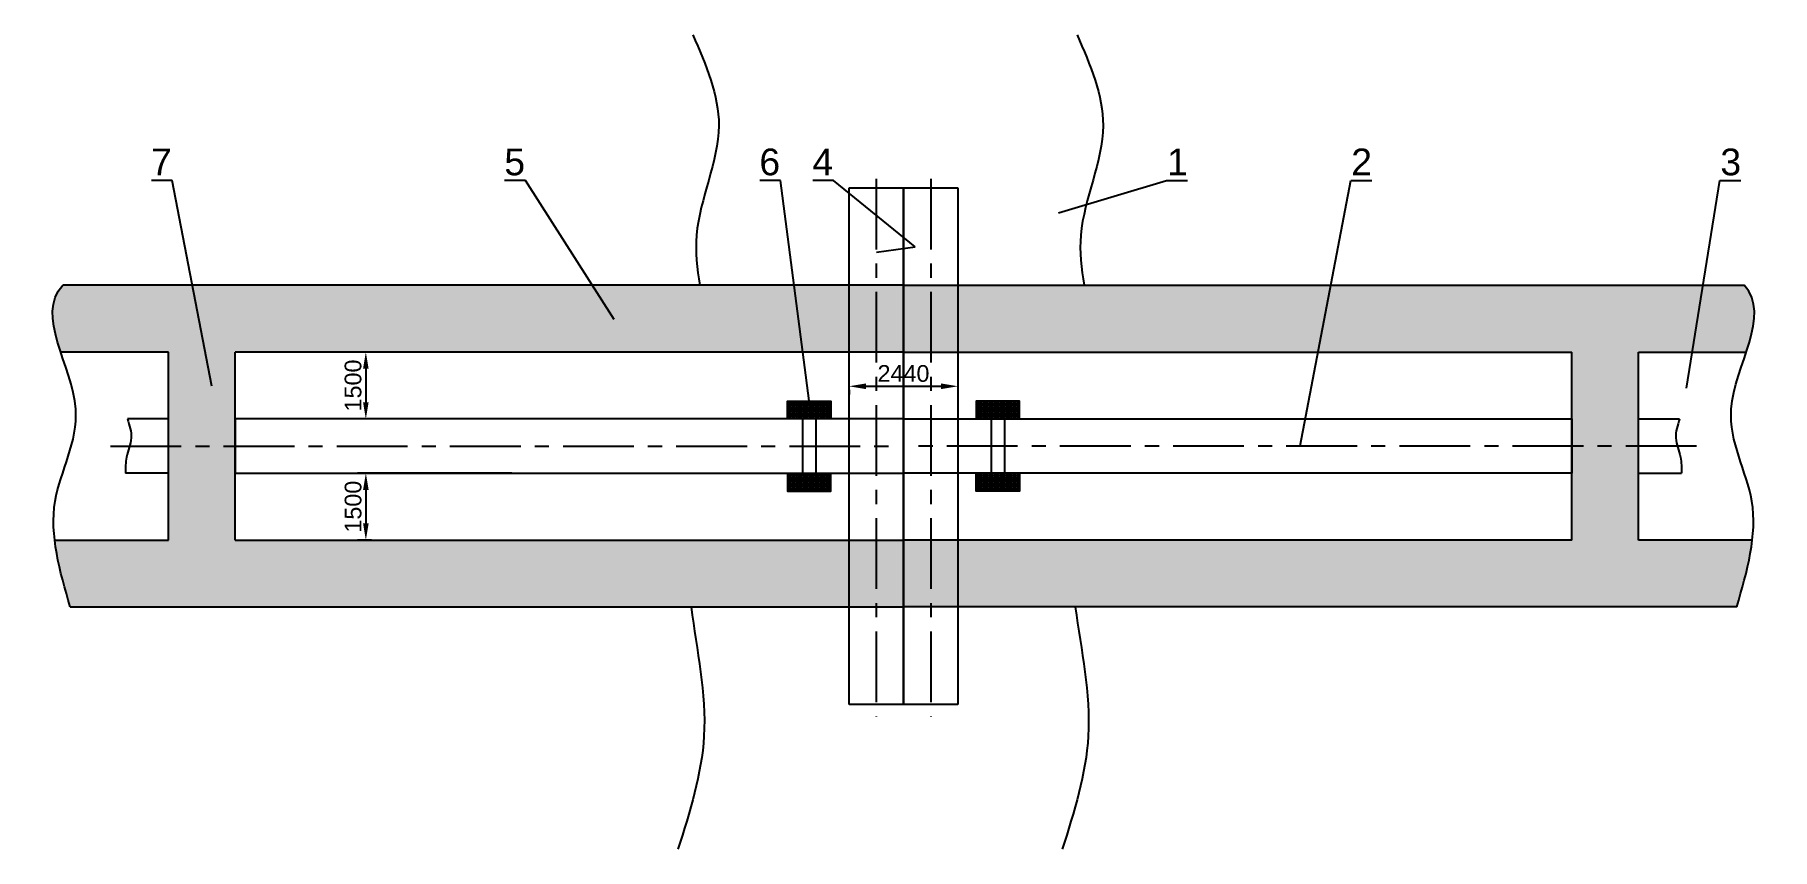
# Model space of a CAD drawing. Header units: millimetres. Extents: x -16633 to 22366, y -1916 to 16365.
import ezdxf
from ezdxf import colors
from ezdxf.entities.mleader import LeaderData, LeaderLine
from ezdxf.math import Vec2, Vec3

# ---------------------------------------------------------------- set-up
doc = ezdxf.new("R2010")
doc.units = ezdxf.units.MM
doc.linetypes.add('осевая', pattern=[50.800000000000004, 31.75, -6.35, 6.35, -6.35])
doc.styles.get("Standard").update_dxf_attribs({"font": 'arial.ttf'})
doc.dimstyles.new('ISO-25', dxfattribs={"dimscale": 150, "dimtxt": 2.5, "dimasz": 2.5, "dimexe": 1.25, "dimexo": 0.625, "dimtad": 1, "dimtxsty": 'Standard', "dimcen": 2.5, "dimadec": 0, "dimazin": 0, "dimtfac": 1, "dimtmove": 0, "dimatfit": 3, "dimfxl": 1, "dimarcsym": 0})
pattern_1 = [(37.50000000000001, (0, 0), (-8.000156479920228, 244.7066186646712), [0, -193.04, 0, -215.9, 0, -206.375]), (7.499999999999999, (0, 0), (224.7616415690013, 358.4125502841771), [0, -104.14, 0, -173.99, 0, -66.67500000000001]), (327.5, (-156.21, 0), (395.496185120729, 0.718592339272881), [0, -63.5, 0, -228.6, 0, -298.45]), (317.5, (-156.21, 0), (381.7782262361486, 111.4646616286082), [0, -31.75, 0, -149.86, 0, -171.45])]
pattern_2 = [(0, (0, 0), (0, 47.625), []), (90, (0, 0), (-47.625, 2.916190190469635e-15), [])]

# ---------------------------------------------------------------- blocks, each defined once
blk = doc.blocks.new('*D1')
at = {"color": 0, "lineweight": -2, "transparency": 16777216}
for p, q in [((-9197.393466444713, 9242.737863210847), (-9389.753925657802, 9242.737863210847)), ((-9202.253925657802, 8867.737863210847), (-9202.253925657802, 8117.737863210848)), ((-9197.393466444713, 7742.737863210848), (-9389.753925657802, 7742.737863210848))]:
    blk.add_line(p, q, dxfattribs=at)
at = {"color": 0, "transparency": 16777216}
for points in [[(-9264.753925657802, 8867.737863210847), (-9139.753925657802, 8867.737863210847), (-9202.253925657802, 9242.737863210847)], [(-9264.753925657802, 8117.737863210848), (-9139.753925657802, 8117.737863210848), (-9202.253925657802, 7742.737863210848)]]:
    blk.add_solid(points, dxfattribs=at)
at = {"layer": 'Defpoints', "color": 0, "transparency": 16777216}
for p in [(-9103.643466444713, 9242.737863210847), (-9202.253925657802, 7742.737863210848), (-9103.643466444713, 7742.737863210848)]:
    blk.add_point(p, dxfattribs=at)
at = {"color": 0, "transparency": 16777216, "insert": (-9487.468796053437, 8492.737863210845), "char_height": 375, "attachment_point": 5, "rotation": 90}
blk.add_mtext('1500', dxfattribs=at)
blk = doc.blocks.new('*D3')
at = {"color": 0, "lineweight": -2, "transparency": 16777216}
for p, q in [((-5926.346125770637, 6522.737863210848), (-9388.777967300692, 6522.737863210849)), ((-9201.277967300692, 6147.737863210849), (-9201.277967300692, 5397.737863210848)), ((-9076.850070101167, 5022.737863210848), (-9388.777967300692, 5022.737863210848))]:
    blk.add_line(p, q, dxfattribs=at)
at = {"color": 0, "transparency": 16777216}
for points in [[(-9263.777967300692, 6147.737863210849), (-9138.777967300692, 6147.737863210849), (-9201.277967300692, 6522.737863210849)], [(-9263.777967300692, 5397.737863210848), (-9138.777967300692, 5397.737863210848), (-9201.277967300692, 5022.737863210848)]]:
    blk.add_solid(points, dxfattribs=at)
at = {"layer": 'Defpoints', "color": 0, "transparency": 16777216}
for p in [(-5832.596125770637, 6522.737863210848), (-9201.277967300692, 5022.737863210848), (-8983.100070101167, 5022.737863210848)]:
    blk.add_point(p, dxfattribs=at)
at = {"color": 0, "transparency": 16777216, "insert": (-9486.492837696327, 5772.737863210848), "char_height": 375, "attachment_point": 5, "rotation": 90}
blk.add_mtext('1500', dxfattribs=at)
blk = doc.blocks.new('*D4')
at = {"color": 0, "lineweight": -2, "transparency": 16777216}
for p, q in [((1646.395985568304, 8396.881036247069), (1646.395985568304, 8287.588105183248)), ((2021.395985568304, 8475.088105183248), (3711.395985568304, 8475.088105183248)), ((4086.395985568304, 8396.881036247069), (4086.395985568304, 8287.588105183248))]:
    blk.add_line(p, q, dxfattribs=at)
at = {"color": 0, "transparency": 16777216}
for points in [[(2021.395985568304, 8537.588105183248), (2021.395985568304, 8412.588105183248), (1646.395985568304, 8475.088105183248)], [(3711.395985568304, 8537.588105183248), (3711.395985568304, 8412.588105183248), (4086.395985568304, 8475.088105183248)]]:
    blk.add_solid(points, dxfattribs=at)
at = {"layer": 'Defpoints', "color": 0, "transparency": 16777216}
for p in [(1646.395985568304, 8490.631036247069), (4086.395985568304, 8490.631036247069), (4086.395985568304, 8475.088105183248)]:
    blk.add_point(p, dxfattribs=at)
at = {"color": 0, "transparency": 16777216, "insert": (2866.395985568304, 8760.302975578881), "char_height": 375, "attachment_point": 5}
blk.add_mtext('2440', dxfattribs=at)

msp = doc.modelspace()

# ---------------------------------------------------------------- hatches: boundary and pattern name
h = msp.add_hatch()
h.set_pattern_fill('AR-SAND', color=256, scale=5)
h.set_pattern_definition(pattern_1)
edge = h.paths.add_edge_path()
edge.add_spline(control_points=[(-1432.640915648677, 9242.737863210845), (-1492.132765772487, 9742.048291168587), (-1621.21464751292, 10242.70418814341), (-1707.075023003362, 10742.73786321085)], knot_values=[5764.253595100074, 5764.253595100074, 5764.253595100074, 5764.253595100074, 7275.00021669967, 7275.00021669967, 7275.00021669967, 7275.00021669967], degree=3, periodic=0)
edge.add_line((-1707.075023003365, 10742.73786321085), (-16002.84296275348, 10742.73786321085))
edge.add_spline(control_points=[(-16002.84296275348, 10742.73786321085), (-16365.90402132676, 10357.30054448822), (-16237.44684521075, 9817.672730993003), (-16050.11857752847, 9242.737863210847)], knot_values=[5700.021502126705, 5700.021502126707, 5700.021502126707, 5700.021502126707, 7309.783223644843, 7309.783223644843, 7309.783223644843, 7309.783223644843], degree=3, periodic=0)
edge.add_line((-16050.11857752847, 9242.737863210848), (-13633.6040144317, 9242.737863210847))
edge.add_line((-13633.6040144317, 9242.737863210847), (-13633.6040144317, 7132.737863210848))
edge.add_line((-13633.6040144317, 7132.737863210848), (-12133.6040144317, 7132.737863210848))
edge.add_line((-12133.6040144317, 7132.737863210848), (-12133.6040144317, 9242.737863210847))
edge.add_line((-12133.6040144317, 9242.737863210847), (-1432.640915648677, 9242.737863210847))
edge = h.paths.add_edge_path()
edge.add_line((1646.395985568304, 10742.73786321085), (-1707.075023003363, 10742.73786321085))
edge.add_spline(control_points=[(-1707.075023003362, 10742.73786321085), (-1621.21464751292, 10242.70418814341), (-1492.132765772487, 9742.048291168587), (-1432.640915648677, 9242.737863210845)], knot_values=[5764.253595100073, 5764.253595100073, 5764.253595100073, 5764.253595100073, 7275.000216699669, 7275.000216699669, 7275.000216699669, 7275.000216699669], degree=3, periodic=0)
edge.add_line((-1432.640915648675, 9242.737863210847), (1646.395985568306, 9242.737863210848))
edge.add_line((1646.395985568306, 9242.737863210848), (1646.395985568304, 10742.73786321085))
h.paths.add_polyline_path([(2256.395985568304, 10742.73786321085), (1646.395985568306, 10742.73786321085), (1646.395985568308, 9242.737863210848), (2256.395985568302, 9242.737863210848)])
h.paths.add_polyline_path([(2866.395985568306, 10742.73786321085), (2256.395985568301, 10742.73786321085), (2256.395985568302, 9242.737863210847), (2866.395985568308, 9242.737863210847)])
edge = h.paths.add_edge_path()
edge.add_line((-12133.6040144317, 7132.737863210848), (-13633.6040144317, 7132.737863210848))
edge.add_line((-13633.6040144317, 7132.737863210848), (-13633.6040144317, 5022.737863210848))
edge.add_line((-13633.6040144317, 5022.737863210848), (-16186.1711133011, 5022.737863210848))
edge.add_spline(control_points=[(-16186.1711133011, 5022.737863210848), (-16129.01247003222, 4528.650154165837), (-15982.56973005975, 4025.694008688343), (-15836.12699008728, 3522.73786321085)], knot_values=[0, 0, 0, 0, 1501.252698106207, 1501.252698106207, 1501.252698106207, 1501.252698106207], degree=3, periodic=0)
edge.add_line((-15836.12699008728, 3522.73786321085), (-1903.213083480796, 3522.737863210849))
edge.add_spline(control_points=[(-1903.213083480796, 3522.737863210848), (-1970.950339986525, 4023.722548501411), (-2016.468001030983, 4524.499918310114), (-1991.152570320058, 5022.73786321085)], knot_values=[11542.51966695547, 11542.51966695547, 11542.51966695547, 11542.51966695547, 13044.74312549526, 13044.74312549526, 13044.74312549526, 13044.74312549526], degree=3, periodic=0)
edge.add_line((-1991.152570320057, 5022.737863210849), (-12133.6040144317, 5022.737863210848))
edge.add_line((-12133.6040144317, 5022.737863210848), (-12133.6040144317, 7132.737863210848))
edge = h.paths.add_edge_path()
edge.add_line((1646.395985568304, 5022.737863210849), (-1991.152570320059, 5022.737863210849))
edge.add_spline(control_points=[(-1991.152570320057, 5022.73786321085), (-2016.468001030983, 4524.499918310115), (-1970.950339986525, 4023.722548501411), (-1903.213083480797, 3522.737863210848)], knot_values=[11542.51966695546, 11542.51966695546, 11542.51966695546, 11542.51966695546, 13044.74312549526, 13044.74312549526, 13044.74312549526, 13044.74312549526], degree=3, periodic=0)
edge.add_line((-1903.213083480796, 3522.73786321085), (1646.395985568306, 3522.73786321085))
edge.add_line((1646.395985568306, 3522.73786321085), (1646.395985568304, 5022.737863210849))
h.paths.add_polyline_path([(2256.395985568301, 5022.737863210848), (1646.395985568304, 5022.737863210848), (1646.395985568306, 3522.737863210848), (2256.395985568302, 3522.737863210848)])
h.paths.add_polyline_path([(2866.395985568302, 5022.737863210849), (2256.395985568301, 5022.737863210849), (2256.395985568304, 3522.737863210849), (2866.395985568304, 3522.737863210849)])
h = msp.add_hatch()
h.set_pattern_fill('AR-SAND', color=256, scale=5)
h.set_pattern_definition(pattern_1)
edge = h.paths.add_edge_path()
edge.add_spline(control_points=[(7165.432886785286, 9242.737863210845), (7224.924736909095, 9742.048291168587), (7354.006618649529, 10242.70418814341), (7439.866994139971, 10742.73786321085)], knot_values=[5764.253595100074, 5764.253595100074, 5764.253595100074, 5764.253595100074, 7275.00021669967, 7275.00021669967, 7275.00021669967, 7275.00021669967], degree=3, periodic=0)
edge.add_line((7439.866994139973, 10742.73786321085), (21735.63493389008, 10742.73786321085))
edge.add_spline(control_points=[(21735.63493389008, 10742.73786321085), (22098.69599246337, 10357.30054448822), (21970.23881634736, 9817.672730993003), (21782.91054866508, 9242.737863210847)], knot_values=[5700.021502126705, 5700.021502126707, 5700.021502126707, 5700.021502126707, 7309.783223644843, 7309.783223644843, 7309.783223644843, 7309.783223644843], degree=3, periodic=0)
edge.add_line((21782.91054866508, 9242.737863210848), (19366.39598556831, 9242.737863210847))
edge.add_line((19366.39598556831, 9242.737863210847), (19366.39598556831, 7132.737863210848))
edge.add_line((19366.39598556831, 7132.737863210848), (17866.39598556831, 7132.737863210848))
edge.add_line((17866.39598556831, 7132.737863210848), (17866.39598556831, 9242.737863210847))
edge.add_line((17866.39598556831, 9242.737863210847), (7165.432886785286, 9242.737863210847))
edge = h.paths.add_edge_path()
edge.add_line((4086.395985568304, 10742.73786321085), (7439.866994139971, 10742.73786321085))
edge.add_spline(control_points=[(7439.866994139971, 10742.73786321085), (7354.006618649529, 10242.70418814341), (7224.924736909095, 9742.048291168587), (7165.432886785286, 9242.737863210845)], knot_values=[5764.253595100073, 5764.253595100073, 5764.253595100073, 5764.253595100073, 7275.000216699669, 7275.000216699669, 7275.000216699669, 7275.000216699669], degree=3, periodic=0)
edge.add_line((7165.432886785284, 9242.737863210847), (4086.395985568302, 9242.737863210848))
edge.add_line((4086.395985568302, 9242.737863210848), (4086.395985568304, 10742.73786321085))
h.paths.add_polyline_path([(3476.395985568304, 10742.73786321085), (4086.395985568302, 10742.73786321085), (4086.395985568301, 9242.737863210848), (3476.395985568306, 9242.737863210848)])
h.paths.add_polyline_path([(2866.395985568302, 10742.73786321085), (3476.395985568308, 10742.73786321085), (3476.395985568306, 9242.737863210847), (2866.395985568301, 9242.737863210847)])
edge = h.paths.add_edge_path()
edge.add_line((17866.39598556831, 7132.737863210848), (19366.39598556831, 7132.737863210848))
edge.add_line((19366.39598556831, 7132.737863210848), (19366.39598556831, 5022.737863210848))
edge.add_line((19366.39598556831, 5022.737863210848), (21918.96308443771, 5022.737863210848))
edge.add_spline(control_points=[(21918.96308443771, 5022.737863210848), (21861.80444116882, 4528.650154165837), (21715.36170119635, 4025.694008688343), (21568.91896122389, 3522.73786321085)], knot_values=[0, 0, 0, 0, 1501.252698106207, 1501.252698106207, 1501.252698106207, 1501.252698106207], degree=3, periodic=0)
edge.add_line((21568.91896122389, 3522.73786321085), (7636.005054617404, 3522.737863210849))
edge.add_spline(control_points=[(7636.005054617404, 3522.737863210848), (7703.742311123133, 4023.722548501411), (7749.259972167592, 4524.499918310114), (7723.944541456666, 5022.73786321085)], knot_values=[11542.51966695547, 11542.51966695547, 11542.51966695547, 11542.51966695547, 13044.74312549526, 13044.74312549526, 13044.74312549526, 13044.74312549526], degree=3, periodic=0)
edge.add_line((7723.944541456665, 5022.737863210849), (17866.39598556831, 5022.737863210848))
edge.add_line((17866.39598556831, 5022.737863210848), (17866.39598556831, 7132.737863210848))
edge = h.paths.add_edge_path()
edge.add_line((4086.395985568304, 5022.737863210849), (7723.944541456667, 5022.737863210849))
edge.add_spline(control_points=[(7723.944541456665, 5022.73786321085), (7749.259972167592, 4524.499918310115), (7703.742311123134, 4023.722548501411), (7636.005054617405, 3522.737863210848)], knot_values=[11542.51966695546, 11542.51966695546, 11542.51966695546, 11542.51966695546, 13044.74312549526, 13044.74312549526, 13044.74312549526, 13044.74312549526], degree=3, periodic=0)
edge.add_line((7636.005054617404, 3522.73786321085), (4086.395985568302, 3522.73786321085))
edge.add_line((4086.395985568302, 3522.73786321085), (4086.395985568304, 5022.737863210849))
h.paths.add_polyline_path([(3476.395985568308, 5022.737863210848), (4086.395985568304, 5022.737863210848), (4086.395985568302, 3522.737863210848), (3476.395985568306, 3522.737863210848)])
h.paths.add_polyline_path([(2866.395985568306, 5022.737863210849), (3476.395985568308, 5022.737863210849), (3476.395985568304, 3522.737863210849), (2866.395985568304, 3522.737863210849)])
h = msp.add_hatch()
h.set_pattern_fill('NET', color=256, scale=15)
h.set_pattern_definition(pattern_2)
h.paths.add_polyline_path([(1238.470346759885, 7742.737863210848), (1238.470346759885, 8141.317560766609), (264.0640336118267, 8141.317560766609), (264.0640336118268, 7742.737863210848)])
h.paths.add_polyline_path([(264.0640336118274, 6522.737863210848), (264.0640336118279, 6124.158165655087), (1238.470346759886, 6124.158165655089), (1238.470346759885, 6522.737863210848)])
h = msp.add_hatch()
h.set_pattern_fill('NET', color=256, scale=15)
h.set_pattern_definition(pattern_2)
h.paths.add_polyline_path([(5468.727937524782, 7742.737863210848), (5468.727937524782, 8141.317560766609), (4494.321624376724, 8141.317560766609), (4494.321624376724, 7742.737863210848)])
h.paths.add_polyline_path([(4494.321624376723, 6522.737863210848), (4494.321624376723, 6124.158165655089), (5468.727937524781, 6124.158165655087), (5468.727937524781, 6522.737863210848)])

# ---------------------------------------------------------------- linework, layer by layer
for p, q in [((1646.395985568304, 1332.737863210848), (1646.395985568304, 12932.73786321085)), ((1646.395985568304, 12932.73786321085), (2866.395985568304, 12932.73786321085)), ((2866.395985568304, 12932.73786321085), (2866.395985568304, 1332.737863210848)), ((2866.395985568304, 1332.737863210848), (2866.395985568304, 12932.73786321085)), ((2866.395985568304, 12932.73786321085), (4086.395985568304, 12932.73786321085)), ((4086.395985568304, 12932.73786321085), (4086.395985568304, 1332.737863210848)), ((2866.395985568304, 10742.73786321085), (-16002.84296275348, 10742.73786321085)), ((2866.395985568304, 10742.73786321085), (21735.63493389008, 10742.73786321085)), ((-13633.6040144317, 9242.737863210847), (-16050.11857752847, 9242.737863210848)), ((-13633.6040144317, 5022.737863210849), (-13633.6040144317, 9242.737863210848)), ((2866.395985568304, 9242.737863210845), (-12133.6040144317, 9242.737863210847)), ((-12133.6040144317, 5022.737863210849), (-12133.6040144317, 9242.737863210848)), ((2866.395985568304, 9242.737863210845), (17866.39598556831, 9242.737863210847)), ((17866.39598556831, 5022.737863210849), (17866.39598556831, 9242.737863210848)), ((19366.39598556831, 9242.737863210847), (21782.91054866508, 9242.737863210848)), ((19366.39598556831, 5022.737863210849), (19366.39598556831, 9242.737863210848)), ((-13633.6040144317, 7742.737863210848), (-14552.41484369812, 7742.737863210848)), ((-12133.60401443169, 7742.737863210848), (-12133.60401443169, 6522.737863210848)), ((2866.395985568304, 7742.737863210848), (-12133.60401443169, 7742.737863210848)), ((600.807383973508, 7742.737863210848), (600.807383973508, 6522.737863210848)), ((901.7269963982035, 7742.737863210848), (901.7269963982035, 6522.737863210848)), ((2866.395985568304, 7742.737863210848), (17866.3959855683, 7742.737863210848)), ((4831.064974738405, 7742.737863210848), (4831.064974738405, 6522.737863210848)), ((5131.984587163101, 7742.737863210848), (5131.984587163101, 6522.737863210848)), ((17866.3959855683, 7742.737863210848), (17866.3959855683, 6522.737863210848)), ((19366.39598556831, 7742.737863210848), (20285.20681483473, 7742.737863210848)), ((-13633.6040144317, 6522.737863210848), (-14595.81770314072, 6522.737863210848)), ((-12133.60401443169, 6522.737863210848), (2866.395985568304, 6522.737863210848)), ((17866.3959855683, 6522.737863210848), (2866.395985568304, 6522.737863210848)), ((19366.39598556831, 6522.737863210848), (20328.60967427733, 6522.737863210848)), ((-16186.1711133011, 5022.737863210848), (-13633.6040144317, 5022.737863210848)), ((-12133.6040144317, 5022.737863210848), (2866.395985568304, 5022.737863210848)), ((17866.39598556831, 5022.737863210848), (2866.395985568304, 5022.737863210848)), ((21918.9630844377, 5022.737863210848), (19366.39598556831, 5022.737863210848)), ((-15836.12699008728, 3522.73786321085), (2866.395985568304, 3522.737863210849)), ((21568.91896122389, 3522.73786321085), (2866.395985568304, 3522.737863210849)), ((2866.395985568304, 1332.737863210848), (1646.395985568304, 1332.737863210848)), ((4086.395985568304, 1332.737863210848), (2866.395985568304, 1332.737863210848))]:
    msp.add_line(p, q)
at = {"linetype": 'осевая', "ltscale": 50}
for p, q in [((2256.395985568304, 13134.2306028819), (2256.395985568304, 1063.689963224781)), ((3476.395985568304, 13134.2306028819), (3476.395985568304, 1063.689963224781)), ((-14933.75148490696, 7132.737863210848), (2866.395985568304, 7132.737863210848)), ((20666.54345604356, 7132.737863210848), (2866.395985568304, 7132.737863210848))]:
    msp.add_line(p, q, dxfattribs=at)
for points in [[(264.0640336118267, 7742.737863210848), (264.0640336118267, 8141.317560766609), (1238.470346759885, 8141.317560766609), (1238.470346759885, 7742.737863210848)], [(5468.727937524782, 7742.737863210848), (5468.727937524782, 8141.317560766609), (4494.321624376724, 8141.317560766609), (4494.321624376724, 7742.737863210848)], [(264.0640336118274, 6522.737863210848), (264.0640336118279, 6124.158165655087), (1238.470346759886, 6124.158165655089), (1238.470346759885, 6522.737863210849)], [(5468.727937524781, 6522.737863210848), (5468.727937524781, 6124.158165655087), (4494.321624376723, 6124.158165655089), (4494.321624376723, 6522.737863210849)]]:
    msp.add_lwpolyline(points)
for points, knots in [([(-1862.931455676306, 16364.98650729277), (-1568.773708962957, 15687.43656202939), (-927.0891421022122, 14209.40870789119), (-1900.289935953313, 12322.63087052487), (-1771.56433540881, 11118.31073603457), (-1707.075023003362, 10742.73786321085)], [0, 0, 0, 0, 2122.24956995742, 4629.539120707203, 5764.253595100074, 5764.253595100074, 5764.253595100074, 5764.253595100074]), ([(6762.662202942214, 16364.98650729277), (7056.819949655563, 15687.43656202939), (7698.504516516307, 14209.40870789119), (6725.303722665207, 12322.63087052487), (6854.02932320971, 11118.31073603457), (6918.518635615158, 10742.73786321085)], [0, 0, 0, 0, 2122.24956995742, 4629.539120707203, 5764.253595100074, 5764.253595100074, 5764.253595100074, 5764.253595100074]), ([(-15836.12699008728, 3522.73786321085), (-16069.96898881309, 4325.865900503763), (-16510.27736684143, 5838.100680296985), (-15136.10331814493, 8079.735586867356), (-16633.43964177187, 10073.27610900516), (-16002.84296275348, 10742.73786321085)], [0, 0, 0, 0, 2397.223184868473, 4513.806151387829, 7309.783223644841, 7309.783223644841, 7309.783223644841, 7309.783223644843]), ([(21568.91896122389, 3522.73786321085), (21802.76095994969, 4325.865900503763), (22243.06933797804, 5838.100680296985), (20868.89528928154, 8079.735586867356), (22366.23161290848, 10073.27610900516), (21735.63493389008, 10742.73786321085)], [0, 0, 0, 0, 2397.223184868473, 4513.806151387829, 7309.783223644841, 7309.783223644841, 7309.783223644841, 7309.783223644843]), ([(-1903.213083480797, 3522.73786321085), (-1771.909679015894, 2551.618007509792), (-1364.866029091598, 709.8212387231163), (-1929.571835267702, -1073.772251769476), (-2196.287696482759, -1916.180225393091)], [13044.74312549526, 13044.74312549526, 13044.74312549526, 13044.74312549526, 15956.68648648205, 18563.02101040897, 18563.02101040897, 18563.02101040897, 18563.02101040897]), ([(6722.380575137725, 3522.73786321085), (6853.683979602628, 2551.618007509792), (7260.727629526923, 709.8212387231163), (6696.021823350818, -1073.772251769476), (6429.305962135761, -1916.180225393091)], [13044.74312549526, 13044.74312549526, 13044.74312549526, 13044.74312549526, 15956.68648648205, 18563.02101040897, 18563.02101040897, 18563.02101040897, 18563.02101040897])]:
    msp.add_open_spline(points, degree=3, knots=knots)
for points, end_tangent in [([(-14552.41484369812, 7742.737863210848), (-14468.42022683384, 7315.080833449982), (-14572.97102722604, 6887.195612217962), (-14595.81770314072, 6522.737863210848)], (0.3005381150149585, -0.9537698052587195)), ([(20285.20681483473, 7742.737863210848), (20201.21219797045, 7315.080833449982), (20305.76299836265, 6887.195612217962), (20328.60967427733, 6522.737863210848)], (-0.3005381150149585, -0.9537698052587195))]:
    msp.add_spline(points, degree=3, dxfattribs=dict(end_tangent=end_tangent))

# ---------------------------------------------------------------- dimensions: what is measured, and where the dimension line sits
for base, p1, p2, picture, middle in [((-9202.253925657802, 7742.737863210848), (-9103.643466444713, 9242.737863210847), (-9103.643466444713, 7742.737863210848), '*D1', (-9487.468796053437, 8492.737863210845)), ((-9201.277967300692, 5022.737863210848), (-5832.596125770637, 6522.737863210848), (-8983.100070101167, 5022.737863210848), '*D3', (-9486.492837696327, 5772.737863210848))]:
    dim = msp.add_linear_dim(base=base, p1=p1, p2=p2, angle=90, dimstyle='ISO-25')
    dim.commit()
    dim.dimension.update_dxf_attribs({"geometry": picture, "text_midpoint": middle})
dim = msp.add_linear_dim(base=(4086.395985568304, 8475.088105183248), p1=(1646.395985568304, 8490.631036247069), p2=(4086.395985568304, 8490.631036247069), dimstyle='ISO-25')
dim.commit()
dim.dimension.update_dxf_attribs({"geometry": '*D4', "text_midpoint": (2866.395985568304, 8760.302975578881)})

# ---------------------------------------------------------------- leaders
ml = msp.add_multileader_mtext('Standard')
ml.set_content('7', color=256)
ml.set_leader_properties()
ml.build(insert=Vec2(0, 0))
ml.multileader.update_dxf_attribs({"text_left_attachment_type": 6, "text_right_attachment_type": 6})
ctx = ml.context
ctx.base_point, ctx.char_height, ctx.plane_origin = Vec3(-13948.03185701129, 13090.48757923574), 600, Vec3(-12659.71013695837, 8470.168308178869)
ctx.left_attachment, ctx.right_attachment, ctx.text_align_type = 6, 6, 2
notes = []
notes.append((ctx, [(0, (1, 1, 0), (-13547.62803709315, 13090.48757923574), (-1, 0), 8, [(0, [(-12659.71013695837, 8470.168308178869)], 0, [])])]))
ctx.mtext.insert, ctx.mtext.alignment, ctx.mtext.flow_direction = Vec3(-13557.62803709315, 13810.48757923574), 3, 5
ml = msp.add_multileader_mtext('Standard')
ml.set_content('5', color=256)
ml.set_leader_properties()
ml.build(insert=Vec2(0, 0))
ml.multileader.update_dxf_attribs({"text_left_attachment_type": 6, "text_right_attachment_type": 6})
ctx = ml.context
ctx.base_point, ctx.char_height, ctx.plane_origin = Vec3(-6027.586018035874, 13090.48757923574), 600, Vec3(-3627.608052563985, 9973.837997861843)
ctx.left_attachment, ctx.right_attachment, ctx.text_align_type = 6, 6, 2
notes.append((ctx, [(0, (1, 1, 0), (-5617.768828404223, 13090.48757923574), (-1, 0), 8, [(0, [(-3627.608052563985, 9973.837997861843)], 0, [])])]))
ctx.mtext.insert, ctx.mtext.alignment, ctx.mtext.flow_direction = Vec3(-5627.768828404223, 13810.48757923574), 3, 5
ml = msp.add_multileader_mtext('Standard')
ml.set_content('6', color=256)
ml.set_leader_properties()
ml.build(insert=Vec2(0, 0))
ml.multileader.update_dxf_attribs({"text_left_attachment_type": 6, "text_right_attachment_type": 6})
ctx = ml.context
ctx.base_point, ctx.char_height, ctx.plane_origin = Vec3(-300.2431843328157, 13090.48757923574), 600, Vec3(751.2671901858557, 8141.317560766609)
ctx.left_attachment, ctx.right_attachment, ctx.text_align_type = 6, 6, 2
notes.append((ctx, [(0, (1, 1, 0), (107.9368975225731, 13090.48757923574), (-1, 0), 8, [(0, [(751.2671901858557, 8141.317560766609)], 0, [])])]))
ctx.mtext.insert, ctx.mtext.alignment, ctx.mtext.flow_direction = Vec3(97.93689752257318, 13810.48757923574), 3, 5
ml = msp.add_multileader_mtext('Standard')
ml.set_content('4', color=256)
ml.set_leader_properties()
ml.build(insert=Vec2(0, 0))
ml.multileader.update_dxf_attribs({"text_left_attachment_type": 6, "text_right_attachment_type": 6})
ctx = ml.context
ctx.base_point, ctx.char_height, ctx.plane_origin = Vec3(871.8010420547615, 13090.48757923574), 600, Vec3(2256.395985568304, 12932.73786321085)
ctx.left_attachment, ctx.right_attachment, ctx.text_align_type = 6, 6, 2
notes.append((ctx, [(0, (1, 1, 0), (1298.807863337163, 13090.48757923574), (-1, 0), 8, [(1, [(2256.395985568304, 11483.23330187898), (3126.072152817796, 11601.25848971004)], 0, [])])]))
ctx.mtext.insert, ctx.mtext.alignment, ctx.mtext.flow_direction = Vec3(1288.807863337163, 13810.48757923574), 3, 5
ml = msp.add_multileader_mtext('Standard')
ml.set_content('1', color=256)
ml.set_leader_properties()
ml.build(insert=Vec2(0, 0))
ml.multileader.update_dxf_attribs({"text_left_attachment_type": 6, "text_right_attachment_type": 6})
ctx = ml.context
ctx.base_point, ctx.char_height, ctx.plane_origin = Vec3(8779.088194914822, 13090.48757923574), 600, Vec3(6341.609245512191, 12364.73174404532)
ctx.left_attachment, ctx.right_attachment = 6, 6
notes.append((ctx, [(0, (1, 1, 0), (8771.088194914822, 13090.48757923574), (1, 0), 8, [(0, [(6341.609245512191, 12364.73174404532)], 0, [])])]))
ctx.mtext.insert, ctx.mtext.flow_direction = Vec3(8781.088194914822, 13810.48757923574), 5
ml = msp.add_multileader_mtext('Standard')
ml.set_content('2', color=256)
ml.set_leader_properties()
ml.build(insert=Vec2(0, 0))
ml.multileader.update_dxf_attribs({"text_left_attachment_type": 6, "text_right_attachment_type": 6})
ctx = ml.context
ctx.base_point, ctx.char_height, ctx.plane_origin = Vec3(12914.53407975217, 13090.48757923574), 600, Vec3(11766.46972080593, 7132.737863210848)
ctx.left_attachment, ctx.right_attachment = 6, 6
notes.append((ctx, [(0, (1, 1, 0), (12906.53407975217, 13090.48757923574), (1, 0), 8, [(0, [(11766.46972080593, 7132.737863210848)], 0, [])])]))
ctx.mtext.insert, ctx.mtext.flow_direction = Vec3(12916.53407975217, 13810.48757923574), 5
ml = msp.add_multileader_mtext('Standard')
ml.set_content('3', color=256)
ml.set_leader_properties()
ml.build(insert=Vec2(0, 0))
ml.multileader.update_dxf_attribs({"text_left_attachment_type": 6, "text_right_attachment_type": 6})
ctx = ml.context
ctx.base_point, ctx.char_height, ctx.plane_origin = Vec3(21199.43789622711, 13090.48757923574), 600, Vec3(20438.26478961515, 8428.222911707795)
ctx.left_attachment, ctx.right_attachment = 6, 6
notes.append((ctx, [(0, (1, 1, 0), (21191.43789622711, 13090.48757923574), (1, 0), 8, [(0, [(20438.26478961515, 8428.222911707795)], 0, [])])]))
ctx.mtext.insert, ctx.mtext.flow_direction = Vec3(21201.43789622711, 13810.48757923574), 5
for ctx, leaders in notes:
    for number, flags, end, landing, length, lines in leaders:
        leader = LeaderData()
        leader.index, (leader.has_last_leader_line, leader.has_dogleg_vector, leader.attachment_direction) = number, flags
        leader.last_leader_point, leader.dogleg_vector, leader.dogleg_length = Vec3(end), Vec3(landing), length
        for number, points, colour, breaks in lines:
            line = LeaderLine()
            line.index, line.vertices, line.color, line.breaks = number, Vec3.list(points), colors.encode_raw_color(colour), breaks
            leader.lines.append(line)
        ctx.leaders.append(leader)

doc.saveas('drawing.dxf')
